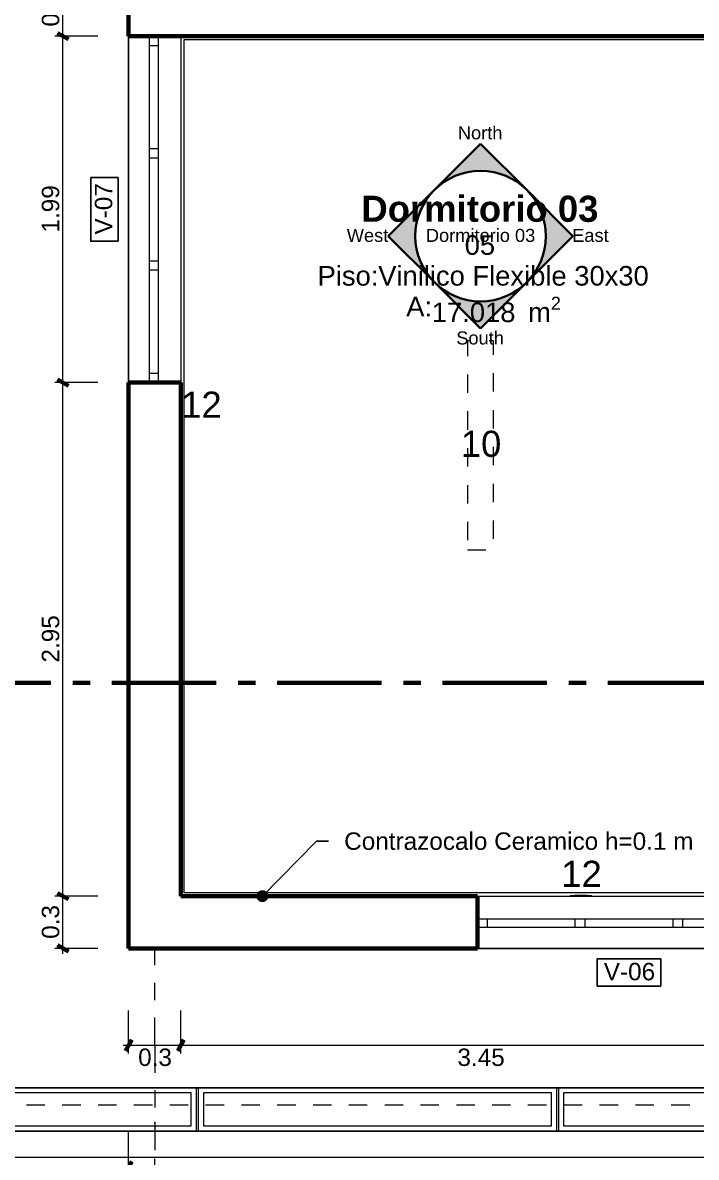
# Model space of a CAD drawing. Header units: metres. Extents: x -41 to 412, y -15 to 25.
# Drawn here: x -20.49 to -16.62, y 6.76 to 13.27 of the extents above; entities that cross this region are included whole.
import ezdxf

# ---------------------------------------------------------------- set-up
doc = ezdxf.new("R2010")
doc.units = ezdxf.units.M
doc.header["$MEASUREMENT"] = 0
for name, pattern in [('Dashed', [0.211667, 0.105833, -0.105833]), ('Dot & Dashed', [0.335139, 0.15875, -0.088194, 0, -0.088194]), ('Hidden Line', [0.15875, 0.105833, -0.052917]), ('Linea punta', [0.85, 0.6, -0.125, 0, -0.125])]:
    doc.linetypes.add(name, pattern=pattern)
for name, color, linetype in [('Annotation - Label', 7, 'Continuous'), ('Dimensioning - General', 7, 'Continuous'), ('Interior - Furniture', 7, 'Continuous'), ('Interior - Lamp', 7, 'Continuous'), ('Interior - Stair & Railing', 7, 'Continuous'), ('LOSA', 7, 'Continuous'), ('Marker - Interior Elevation', 7, 'Continuous'), ('Marker - Section', 7, 'Continuous'), ('Model Unit - Zone', 7, 'Continuous'), ('Shell - Roof', 7, 'Continuous'), ('Structural - Bearing', 7, 'Continuous'), ('Structural - Grid', 7, 'Continuous')]:
    doc.layers.add(name, color=color, linetype=linetype)
doc.styles.add('GENERATED_STYLE_1', font='')
doc.styles.add('GENERATED_STYLE_2', font='arial.ttf')
doc.styles.get('GENERATED_STYLE_1').set_extended_font_data('Arial', bold=True)
doc.dimstyles.new('GENERATED_STYLE__2', dxfattribs={"dimtxt": 0.1, "dimasz": 0.0475, "dimexe": 0.18, "dimexo": 0.2, "dimgap": 0.09, "dimtad": 3, "dimtih": 1, "dimtoh": 1, "dimzin": 0, "dimdsep": 46, "dimtxsty": 'GENERATED_STYLE_2', "dimblk": 'ARROWHEAD_2', "dimblk1": 'ARROWHEAD_2', "dimblk2": 'ARROWHEAD_2', "dimcen": 0.09, "dimclrd": 256, "dimclre": 256, "dimclrt": 5, "dimazin": 0, "dimtfac": 1, "dimtdec": 4, "dimtmove": 0, "dimatfit": 3, "dimfxl": 1, "dimtolj": 1, "dimtzin": 0, "dimarcsym": 0})
doc.dimstyles.new('GENERATED_STYLE__3', dxfattribs={"dimtxt": 0.1, "dimasz": 0.0475, "dimexe": 0.18, "dimexo": 0.2, "dimgap": 0.09, "dimtad": 1, "dimzin": 0, "dimdsep": 46, "dimtxsty": 'GENERATED_STYLE_2', "dimblk": 'ARROWHEAD_2', "dimblk1": 'ARROWHEAD_2', "dimblk2": 'ARROWHEAD_2', "dimcen": 0.09, "dimclrd": 256, "dimclre": 256, "dimclrt": 5, "dimazin": 0, "dimtfac": 1, "dimtdec": 4, "dimtmove": 0, "dimatfit": 3, "dimfxl": 1, "dimtolj": 1, "dimtzin": 0, "dimarcsym": 0})
doc.dimstyles.new('GENERATED_STYLE__6', dxfattribs={"dimtxt": 0.18, "dimasz": 0.1368, "dimexe": 0.18, "dimexo": 0.0625, "dimgap": 0.09, "dimtad": 0, "dimtih": 1, "dimtoh": 1, "dimdec": 4, "dimzin": 0, "dimdsep": 46, "dimcen": 0.09, "dimadec": 0, "dimazin": 0, "dimtfac": 1, "dimtdec": 4, "dimtmove": 0, "dimatfit": 3, "dimldrblk": 'ARROWHEAD_11', "dimfxl": 1, "dimtolj": 1, "dimtzin": 0, "dimarcsym": 0})

# ---------------------------------------------------------------- blocks, each defined once
blk = doc.blocks.new('*D15')
at = {"layer": 'Dimensioning - General', "color": 151, "linetype": 'Continuous', "lineweight": 20, "true_color": 0x80c2ff, "transparency": 16777216}
for p, q in [((-19.7324, 6.5018), (-19.7324, 6.7486)), ((-15.9874, 6.5018), (-15.9874, 6.7486)), ((-19.763, 6.5486), (-19.7324, 6.5486)), ((-19.7324, 6.5486), (-15.9874, 6.5486))]:
    blk.add_line(p, q, dxfattribs=at)
at = {"layer": 'Dimensioning - General', "color": 7, "linetype": 'Continuous', "lineweight": 60, "transparency": 16777216}
for p, q in [((-19.7144, 6.5799), (-19.7504, 6.5174)), ((-15.9694, 6.5799), (-16.0054, 6.5174))]:
    blk.add_line(p, q, dxfattribs=at)
at = {"layer": 'Dimensioning - General', "color": 5, "lineweight": 25, "transparency": 16777216, "insert": (-17.9929, 6.4286), "char_height": 0.1, "attachment_point": 7, "style": 'GENERATED_STYLE_2'}
blk.add_mtext('\\A1;3.75', dxfattribs=at)
blk = doc.blocks.new('ARROWHEAD_2')
at = {"color": 0, "linetype": 'Continuous', "lineweight": 0}
for p, q in [((0, 0), (-1, 0)), ((-0.38, -0.66), (0.38, 0.66))]:
    blk.add_line(p, q, dxfattribs=at)
blk = doc.blocks.new('*D18')
at = {"layer": 'Dimensioning - General', "color": 151, "linetype": 'Continuous', "lineweight": 20, "true_color": 0x80c2ff, "transparency": 16777216}
for p, q in [((-19.8824, 7.3533), (-19.8824, 7.6002)), ((-19.5824, 7.3533), (-19.5824, 7.6002)), ((-19.913, 7.4002), (-19.8824, 7.4002)), ((-19.8824, 7.4002), (-19.5824, 7.4002))]:
    blk.add_line(p, q, dxfattribs=at)
at = {"layer": 'Dimensioning - General', "color": 7, "linetype": 'Continuous', "lineweight": 60, "transparency": 16777216}
for p, q in [((-19.8644, 7.4314), (-19.9004, 7.3689)), ((-19.5644, 7.4314), (-19.6004, 7.3689))]:
    blk.add_line(p, q, dxfattribs=at)
at = {"layer": 'Dimensioning - General', "color": 5, "lineweight": 25, "transparency": 16777216, "insert": (-19.8275, 7.2802), "char_height": 0.1, "attachment_point": 7, "style": 'GENERATED_STYLE_2'}
blk.add_mtext('\\A1;0.3', dxfattribs=at)
blk = doc.blocks.new('*D19')
at = {"layer": 'Dimensioning - General', "color": 151, "linetype": 'Continuous', "lineweight": 20, "true_color": 0x80c2ff, "transparency": 16777216}
for p, q in [((-19.5824, 7.3533), (-19.5824, 7.6002)), ((-16.1374, 7.3533), (-16.1374, 7.6002)), ((-19.5824, 7.4002), (-16.1374, 7.4002))]:
    blk.add_line(p, q, dxfattribs=at)
at = {"layer": 'Dimensioning - General', "color": 7, "linetype": 'Continuous', "lineweight": 60, "transparency": 16777216}
for p, q in [((-19.5644, 7.4314), (-19.6004, 7.3689)), ((-16.1194, 7.4314), (-16.1554, 7.3689))]:
    blk.add_line(p, q, dxfattribs=at)
at = {"layer": 'Dimensioning - General', "color": 5, "lineweight": 25, "transparency": 16777216, "insert": (-17.9929, 7.2802), "char_height": 0.1, "attachment_point": 7, "style": 'GENERATED_STYLE_2'}
blk.add_mtext('\\A1;3.45', dxfattribs=at)
blk = doc.blocks.new('*D25')
at = {"layer": 'Dimensioning - General', "color": 151, "linetype": 'Continuous', "lineweight": 20, "true_color": 0x80c2ff, "transparency": 16777216}
for p, q in [((-19.8824, 6.6547), (-19.8824, 6.9016)), ((-9.8424, 6.6547), (-9.8424, 6.9016)), ((-19.913, 6.7016), (-19.8824, 6.7016)), ((-19.8824, 6.7016), (-9.8424, 6.7016)), ((-9.8424, 6.7016), (-9.8118, 6.7016))]:
    blk.add_line(p, q, dxfattribs=at)
at = {"layer": 'Dimensioning - General', "color": 7, "linetype": 'Continuous', "lineweight": 60, "transparency": 16777216}
for p, q in [((-19.8644, 6.7328), (-19.9004, 6.6703)), ((-9.8604, 6.6703), (-9.8244, 6.7328))]:
    blk.add_line(p, q, dxfattribs=at)
at = {"layer": 'Dimensioning - General', "color": 5, "lineweight": 25, "transparency": 16777216, "insert": (-15.0334, 6.5816), "char_height": 0.1, "attachment_point": 7, "style": 'GENERATED_STYLE_2'}
blk.add_mtext('\\A1;10.04', dxfattribs=at)
blk = doc.blocks.new('*D26')
at = {"layer": 'Dimensioning - General', "color": 151, "linetype": 'Continuous', "lineweight": 20, "true_color": 0x80c2ff, "transparency": 16777216}
for p, q in [((-20.0599, 8.2569), (-20.3068, 8.2569)), ((-20.2599, 7.9569), (-20.2599, 8.2569)), ((-20.0599, 7.9569), (-20.3068, 7.9569)), ((-20.2599, 7.9263), (-20.2599, 7.9569))]:
    blk.add_line(p, q, dxfattribs=at)
at = {"layer": 'Dimensioning - General', "color": 7, "linetype": 'Continuous', "lineweight": 60, "transparency": 16777216}
for p, q in [((-20.2912, 8.275), (-20.2287, 8.2389)), ((-20.2912, 7.975), (-20.2287, 7.9389))]:
    blk.add_line(p, q, dxfattribs=at)
at = {"layer": 'Dimensioning - General', "color": 5, "lineweight": 25, "transparency": 16777216, "insert": (-20.2799, 8.0118), "char_height": 0.1, "attachment_point": 7, "rotation": 90, "style": 'GENERATED_STYLE_2'}
blk.add_mtext('\\A1;0.3', dxfattribs=at)
blk = doc.blocks.new('*D27')
at = {"layer": 'Dimensioning - General', "color": 7, "linetype": 'Continuous', "lineweight": 60, "transparency": 16777216}
for p, q in [((-20.2912, 11.225), (-20.2287, 11.1889)), ((-20.2912, 8.275), (-20.2287, 8.2389))]:
    blk.add_line(p, q, dxfattribs=at)
at = {"layer": 'Dimensioning - General', "color": 151, "linetype": 'Continuous', "lineweight": 20, "true_color": 0x80c2ff, "transparency": 16777216}
for p, q in [((-20.0599, 11.2069), (-20.3068, 11.2069)), ((-20.2599, 8.2569), (-20.2599, 11.2069)), ((-20.0599, 8.2569), (-20.3068, 8.2569))]:
    blk.add_line(p, q, dxfattribs=at)
at = {"layer": 'Dimensioning - General', "color": 5, "lineweight": 25, "transparency": 16777216, "insert": (-20.2799, 9.5989), "char_height": 0.1, "attachment_point": 7, "rotation": 90, "style": 'GENERATED_STYLE_2'}
blk.add_mtext('\\A1;2.95', dxfattribs=at)
blk = doc.blocks.new('*D28')
at = {"layer": 'Dimensioning - General', "color": 151, "linetype": 'Continuous', "lineweight": 20, "true_color": 0x80c2ff, "transparency": 16777216}
for p, q in [((-20.0599, 13.1969), (-20.3068, 13.1969)), ((-20.2599, 11.2069), (-20.2599, 13.1969)), ((-20.0599, 11.2069), (-20.3068, 11.2069))]:
    blk.add_line(p, q, dxfattribs=at)
at = {"layer": 'Dimensioning - General', "color": 7, "linetype": 'Continuous', "lineweight": 60, "transparency": 16777216}
for p, q in [((-20.2912, 13.215), (-20.2287, 13.1789)), ((-20.2912, 11.225), (-20.2287, 11.1889))]:
    blk.add_line(p, q, dxfattribs=at)
at = {"layer": 'Dimensioning - General', "color": 5, "lineweight": 25, "transparency": 16777216, "insert": (-20.2799, 12.0689), "char_height": 0.1, "attachment_point": 7, "rotation": 90, "style": 'GENERATED_STYLE_2'}
blk.add_mtext('\\A1;1.99', dxfattribs=at)
blk = doc.blocks.new('*D29')
at = {"layer": 'Dimensioning - General', "color": 151, "linetype": 'Continuous', "lineweight": 20, "true_color": 0x80c2ff, "transparency": 16777216}
for p, q in [((-20.0599, 13.4969), (-20.3068, 13.4969)), ((-20.2599, 13.1969), (-20.2599, 13.4969)), ((-20.0599, 13.1969), (-20.3068, 13.1969))]:
    blk.add_line(p, q, dxfattribs=at)
at = {"layer": 'Dimensioning - General', "color": 7, "linetype": 'Continuous', "lineweight": 60, "transparency": 16777216}
for p, q in [((-20.2912, 13.515), (-20.2287, 13.4789)), ((-20.2912, 13.215), (-20.2287, 13.1789))]:
    blk.add_line(p, q, dxfattribs=at)
at = {"layer": 'Dimensioning - General', "color": 5, "lineweight": 25, "transparency": 16777216, "insert": (-20.2799, 13.2518), "char_height": 0.1, "attachment_point": 7, "rotation": 90, "style": 'GENERATED_STYLE_2'}
blk.add_mtext('\\A1;0.3', dxfattribs=at)
blk = doc.blocks.new('ARROWHEAD_11')
at = {"color": 0, "linetype": 'Continuous', "lineweight": 0}
blk.add_line((0, 0), (-1, 0), dxfattribs=at)
at = {"color": 0, "linetype": 'Continuous', "lineweight": 0, "const_width": 0.25, "flags": 128}
blk.add_lwpolyline([(-0.125, 0, 1), (0.125, 0, 1)], format="xyb", close=True, dxfattribs=at)

msp = doc.modelspace()

# ---------------------------------------------------------------- hatches: boundary and pattern name
at = {"layer": 'Marker - Interior Elevation', "linetype": 'Continuous', "lineweight": 35, "true_color": 0x40a5ff}
for points in [[(-17.5947, 12.3135), (-17.8599, 12.5787), (-18.1251, 12.3135, -0.414214)], [(-18.1251, 12.3135), (-18.3902, 12.0483), (-18.1251, 11.7832, -0.414214)], [(-17.5947, 11.7832), (-17.3296, 12.0483), (-17.5947, 12.3135, -0.414214)], [(-18.1251, 11.7832), (-17.8599, 11.518), (-17.5947, 11.7832, -0.414214)]]:
    msp.add_hatch(color=161, dxfattribs=at).paths.add_polyline_path(points)

# ---------------------------------------------------------------- linework, layer by layer
at = {"layer": 'Interior - Furniture', "color": 55, "linetype": 'Continuous', "lineweight": 13, "true_color": 0xa2a233}
for p, q in [((-19.5824, 11.1315), (-19.5824, 11.1313)), ((-19.5824, 11.1315), (-19.5794, 11.1315)), ((-19.5824, 11.1313), (-19.5824, 11.1307)), ((-19.5824, 11.1307), (-19.5824, 11.1298)), ((-19.5824, 11.1298), (-19.5824, 11.1286)), ((-19.5824, 11.1286), (-19.5824, 11.127)), ((-19.5824, 11.127), (-19.5824, 11.1253)), ((-19.5824, 11.1253), (-19.5824, 11.1234)), ((-19.5824, 11.1234), (-19.5824, 11.1215)), ((-19.5824, 11.1215), (-19.5824, 11.0215)), ((-19.5824, 11.1215), (-19.5794, 11.1215)), ((-19.5794, 11.1315), (-19.5794, 11.1313)), ((-19.5794, 11.1313), (-19.5794, 11.1307)), ((-19.5794, 11.1307), (-19.5794, 11.1298)), ((-19.5794, 11.1298), (-19.5794, 11.1286)), ((-19.5794, 11.1286), (-19.5794, 11.127)), ((-19.5794, 11.127), (-19.5794, 11.1253)), ((-19.5794, 11.1253), (-19.5794, 11.1234)), ((-19.5794, 11.1234), (-19.5794, 11.1215)), ((-19.5794, 11.1215), (-19.5794, 11.0215)), ((-19.5784, 11.1067), (-19.5794, 11.1067)), ((-19.5794, 11.0727), (-19.5794, 11.1067)), ((-19.5784, 11.0727), (-19.5784, 11.1067)), ((-19.5824, 11.0215), (-19.5824, 11.0195)), ((-19.5824, 11.0215), (-19.5794, 11.0215)), ((-19.5824, 11.0195), (-19.5824, 11.0177)), ((-19.5824, 11.0177), (-19.5824, 11.0159)), ((-19.5824, 11.0159), (-19.5824, 11.0144)), ((-19.5824, 11.0144), (-19.5824, 11.0132)), ((-19.5784, 11.0727), (-19.5794, 11.0727)), ((-19.5784, 11.0707), (-19.5794, 11.0707)), ((-19.5794, 11.0367), (-19.5794, 11.0707)), ((-19.5784, 11.0367), (-19.5794, 11.0367)), ((-19.5794, 11.0215), (-19.5794, 11.0195)), ((-19.5794, 11.0195), (-19.5794, 11.0177)), ((-19.5794, 11.0177), (-19.5794, 11.0159)), ((-19.5794, 11.0159), (-19.5794, 11.0144)), ((-19.5794, 11.0144), (-19.5794, 11.0132)), ((-19.5784, 11.0367), (-19.5784, 11.0707)), ((-19.5824, 11.0132), (-19.5824, 11.0123)), ((-19.5824, 11.0123), (-19.5824, 11.0117)), ((-19.5824, 11.0117), (-19.5824, 11.0115)), ((-19.5824, 11.0115), (-19.5794, 11.0115)), ((-19.5794, 11.0132), (-19.5794, 11.0123)), ((-19.5794, 11.0123), (-19.5794, 11.0117)), ((-19.5794, 11.0117), (-19.5794, 11.0115)), ((-17.3424, 8.2569), (-17.3424, 8.2599)), ((-17.3424, 8.2599), (-17.3422, 8.2599)), ((-17.3424, 8.2569), (-17.3422, 8.2569)), ((-17.3422, 8.2599), (-17.3416, 8.2599)), ((-17.3422, 8.2569), (-17.3416, 8.2569)), ((-17.3416, 8.2599), (-17.3407, 8.2599)), ((-17.3416, 8.2569), (-17.3407, 8.2569)), ((-17.3407, 8.2599), (-17.3395, 8.2599)), ((-17.3407, 8.2569), (-17.3395, 8.2569)), ((-17.3395, 8.2599), (-17.338, 8.2599)), ((-17.3395, 8.2569), (-17.338, 8.2569)), ((-17.338, 8.2599), (-17.3362, 8.2599)), ((-17.338, 8.2569), (-17.3362, 8.2569)), ((-17.3362, 8.2599), (-17.3344, 8.2599)), ((-17.3362, 8.2569), (-17.3344, 8.2569)), ((-17.3344, 8.2599), (-17.3324, 8.2599)), ((-17.3344, 8.2569), (-17.3324, 8.2569)), ((-17.3324, 8.2599), (-17.2324, 8.2599)), ((-17.3324, 8.2569), (-17.3324, 8.2599)), ((-17.3324, 8.2569), (-17.2324, 8.2569)), ((-17.3176, 8.2609), (-17.3176, 8.2599)), ((-17.2836, 8.2609), (-17.3176, 8.2609)), ((-17.2836, 8.2599), (-17.3176, 8.2599)), ((-17.2836, 8.2609), (-17.2836, 8.2599)), ((-17.2816, 8.2609), (-17.2816, 8.2599)), ((-17.2476, 8.2609), (-17.2816, 8.2609)), ((-17.2476, 8.2599), (-17.2816, 8.2599)), ((-17.2476, 8.2609), (-17.2476, 8.2599)), ((-17.2324, 8.2599), (-17.2305, 8.2599)), ((-17.2324, 8.2569), (-17.2324, 8.2599)), ((-17.2324, 8.2569), (-17.2305, 8.2569)), ((-17.2305, 8.2599), (-17.2286, 8.2599)), ((-17.2305, 8.2569), (-17.2286, 8.2569)), ((-17.2286, 8.2599), (-17.2268, 8.2599)), ((-17.2286, 8.2569), (-17.2268, 8.2569)), ((-17.2268, 8.2599), (-17.2253, 8.2599)), ((-17.2268, 8.2569), (-17.2253, 8.2569)), ((-17.2253, 8.2599), (-17.2241, 8.2599)), ((-17.2253, 8.2569), (-17.2241, 8.2569)), ((-17.2241, 8.2599), (-17.2232, 8.2599)), ((-17.2241, 8.2569), (-17.2232, 8.2569)), ((-17.2232, 8.2599), (-17.2226, 8.2599)), ((-17.2232, 8.2569), (-17.2226, 8.2569)), ((-17.2226, 8.2599), (-17.2224, 8.2599)), ((-17.2226, 8.2569), (-17.2224, 8.2569)), ((-17.2224, 8.2569), (-17.2224, 8.2599))]:
    msp.add_line(p, q, dxfattribs=at)
at = {"layer": 'Interior - Furniture', "color": 7, "linetype": 'Continuous', "lineweight": 13}
for p, q in [((-9.1424, 7.1569), (-23.1744, 7.1569)), ((-23.1744, 6.9069), (-9.1424, 6.9069)), ((-23.2244, 6.7568), (-9.0424, 6.7572))]:
    msp.add_line(p, q, dxfattribs=at)
at = {"layer": 'Interior - Furniture', "color": 251, "linetype": 'Continuous', "lineweight": 20, "true_color": 0x6a6a6a}
msp.add_line((-20.6824, 6.7569), (-9.0424, 6.7569), dxfattribs=at)
at = {"layer": 'Interior - Lamp', "color": 2, "linetype": 'Dashed', "lineweight": 13, "true_color": 0xffeb28, "flags": 128}
msp.add_lwpolyline([(-17.9349, 10.2469), (-17.7849, 10.2469), (-17.7849, 11.4469), (-17.9349, 11.4469)], close=True, dxfattribs=at)
at = {"layer": 'Interior - Stair & Railing', "color": 161, "linetype": 'Continuous', "lineweight": 13, "true_color": 0xaaaaff}
for p, q in [((-16.1374, 13.1969), (-19.5824, 13.1969)), ((-19.5824, 13.1969), (-19.5824, 8.2569)), ((-19.5624, 13.1769), (-16.1574, 13.1769)), ((-19.5624, 8.2769), (-19.5624, 13.1769)), ((-19.5824, 8.2569), (-16.1374, 8.2569)), ((-16.1574, 8.2769), (-19.5624, 8.2769))]:
    msp.add_line(p, q, dxfattribs=at)
at = {"layer": 'LOSA', "color": 7, "linetype": 'Continuous', "lineweight": 13, "flags": 128}
for points in [[(-21.5524, 6.9069), (-19.4924, 6.9069), (-19.4924, 7.1569), (-21.5524, 7.1569)], [(-21.5224, 6.9369), (-19.5224, 6.9369), (-19.5224, 7.1269), (-21.5224, 7.1269)], [(-21.5224, 7.1269), (-21.5224, 6.9369), (-19.5224, 6.9369), (-19.5224, 7.1269)], [(-19.4824, 6.9069), (-17.4224, 6.9069), (-17.4224, 7.1569), (-19.4824, 7.1569)], [(-19.4524, 6.9369), (-17.4524, 6.9369), (-17.4524, 7.1269), (-19.4524, 7.1269)], [(-19.4524, 7.1269), (-19.4524, 6.9369), (-17.4524, 6.9369), (-17.4524, 7.1269)], [(-17.4124, 6.9069), (-15.3524, 6.9069), (-15.3524, 7.1569), (-17.4124, 7.1569)], [(-17.3824, 6.9369), (-15.3824, 6.9369), (-15.3824, 7.1269), (-17.3824, 7.1269)], [(-17.3824, 7.1269), (-17.3824, 6.9369), (-15.3824, 6.9369), (-15.3824, 7.1269)]]:
    msp.add_lwpolyline(points, close=True, dxfattribs=at)
at = {"layer": 'Marker - Interior Elevation', "color": 161, "linetype": 'Continuous', "lineweight": 35, "true_color": 0x40a5ff}
for p, q in [((-17.8599, 12.5787), (-18.1251, 12.3135)), ((-17.5947, 12.3135), (-17.8599, 12.5787)), ((-18.1251, 12.3135), (-18.3902, 12.0483)), ((-17.3296, 12.0483), (-17.5947, 12.3135)), ((-18.3902, 12.0483), (-18.1251, 11.7832)), ((-17.5947, 11.7832), (-17.3296, 12.0483)), ((-18.1251, 11.7832), (-17.8599, 11.518)), ((-17.8599, 11.518), (-17.5947, 11.7832))]:
    msp.add_line(p, q, dxfattribs=at)
at = {"layer": 'Marker - Interior Elevation', "color": 161, "linetype": 'Continuous', "lineweight": 35, "true_color": 0x40a5ff, "flags": 128}
msp.add_lwpolyline([(-17.4849, 12.0483, 1), (-18.2349, 12.0483, 1)], format="xyb", close=True, dxfattribs=at)
at = {"layer": 'Marker - Section', "color": 7, "linetype": 'Linea punta', "lineweight": 60}
msp.add_line((-20.9285, 9.4827), (-8.5107, 9.4827), dxfattribs=at)
at = {"layer": 'Shell - Roof', "color": 23, "linetype": 'Hidden Line', "lineweight": 13, "true_color": 0xbf8080, "flags": 128}
msp.add_lwpolyline([(-9.0424, 7.0569), (-14.8624, 7.0569), (-20.6824, 7.0569)], dxfattribs=at)
at = {"layer": 'Structural - Bearing', "color": 7, "linetype": 'Continuous', "lineweight": 60}
for p, q in [((-19.8824, 13.1969), (-19.7624, 13.1969)), ((-19.8824, 13.1969), (-19.7624, 13.1969)), ((-19.7624, 13.1969), (-19.7124, 13.1969)), ((-19.7624, 13.1969), (-19.7124, 13.1969)), ((-19.7624, 13.1969), (-19.7124, 13.1969)), ((-19.7124, 13.1969), (-19.5824, 13.1969)), ((-19.7124, 13.1969), (-19.5824, 13.1969)), ((-19.8824, 11.2069), (-19.7624, 11.2069)), ((-19.8824, 11.2069), (-19.7624, 11.2069)), ((-19.7624, 11.2069), (-19.7124, 11.2069)), ((-19.7624, 11.2069), (-19.7124, 11.2069)), ((-19.7624, 11.2069), (-19.7124, 11.2069)), ((-19.7124, 11.2069), (-19.5824, 11.2069)), ((-19.7124, 11.2069), (-19.5824, 11.2069)), ((-17.8774, 8.1269), (-17.8774, 8.2569)), ((-17.8774, 8.1269), (-17.8774, 8.2569)), ((-17.8774, 8.0769), (-17.8774, 8.1269)), ((-17.8774, 8.0769), (-17.8774, 8.1269)), ((-17.8774, 8.0769), (-17.8774, 8.1269)), ((-17.8774, 7.9569), (-17.8774, 8.0769)), ((-17.8774, 7.9569), (-17.8774, 8.0769))]:
    msp.add_line(p, q, dxfattribs=at)
at = {"layer": 'Structural - Bearing', "color": 30, "linetype": 'Continuous', "lineweight": 18, "true_color": 0xff6600}
for p, q in [((-19.8824, 13.1969), (-19.8824, 11.2069)), ((-19.5824, 13.1969), (-19.5824, 11.2069)), ((-19.7624, 12.5519), (-19.7624, 13.1419)), ((-19.7124, 13.1419), (-19.7124, 12.5519)), ((-19.7624, 11.9069), (-19.7624, 12.4969)), ((-19.7124, 12.4969), (-19.7124, 11.9069)), ((-19.7624, 11.2619), (-19.7624, 11.8519)), ((-19.7124, 11.8519), (-19.7124, 11.2619)), ((-17.8774, 8.2569), (-16.1374, 8.2569)), ((-17.8224, 8.1269), (-17.3157, 8.1269)), ((-17.2607, 8.1269), (-16.7541, 8.1269)), ((-16.6991, 8.1269), (-16.1924, 8.1269)), ((-17.3157, 8.0769), (-17.8224, 8.0769)), ((-16.7541, 8.0769), (-17.2607, 8.0769)), ((-16.1924, 8.0769), (-16.6991, 8.0769)), ((-17.8774, 7.9569), (-16.1374, 7.9569))]:
    msp.add_line(p, q, dxfattribs=at)
at = {"layer": 'Structural - Bearing', "color": 30, "linetype": 'Continuous', "lineweight": 20, "true_color": 0xff6600}
for p, q in [((-19.7624, 13.1419), (-19.7624, 13.1969)), ((-19.7124, 13.1969), (-19.7124, 13.1419)), ((-19.7124, 13.1419), (-19.7624, 13.1419)), ((-19.7624, 12.5119), (-19.7624, 12.5519)), ((-19.7624, 12.5519), (-19.7124, 12.5519)), ((-19.7124, 12.5519), (-19.7124, 12.5119)), ((-19.7624, 12.4969), (-19.7624, 12.5119)), ((-19.7124, 12.4969), (-19.7624, 12.4969)), ((-19.7124, 12.5119), (-19.7124, 12.4969)), ((-19.7624, 11.8919), (-19.7624, 11.9069)), ((-19.7624, 11.9069), (-19.7124, 11.9069)), ((-19.7624, 11.8519), (-19.7624, 11.8919)), ((-19.7124, 11.9069), (-19.7124, 11.8919)), ((-19.7124, 11.8919), (-19.7124, 11.8519)), ((-19.7124, 11.8519), (-19.7624, 11.8519)), ((-19.7624, 11.2069), (-19.7624, 11.2619)), ((-19.7624, 11.2619), (-19.7124, 11.2619)), ((-19.7124, 11.2619), (-19.7124, 11.2069)), ((-17.8774, 8.1269), (-17.8224, 8.1269)), ((-17.8224, 8.1269), (-17.8224, 8.0769)), ((-17.3157, 8.0769), (-17.3157, 8.1269)), ((-17.3157, 8.1269), (-17.2757, 8.1269)), ((-17.2757, 8.1269), (-17.2607, 8.1269)), ((-17.2607, 8.1269), (-17.2607, 8.0769)), ((-16.7541, 8.0769), (-16.7541, 8.1269)), ((-16.7541, 8.1269), (-16.7391, 8.1269)), ((-16.7391, 8.1269), (-16.6991, 8.1269)), ((-16.6991, 8.1269), (-16.6991, 8.0769)), ((-17.8224, 8.0769), (-17.8774, 8.0769)), ((-17.2757, 8.0769), (-17.3157, 8.0769)), ((-17.2607, 8.0769), (-17.2757, 8.0769)), ((-16.7391, 8.0769), (-16.7541, 8.0769)), ((-16.6991, 8.0769), (-16.7391, 8.0769))]:
    msp.add_line(p, q, dxfattribs=at)
at = {"layer": 'Structural - Bearing', "color": 161, "linetype": 'Continuous', "lineweight": 25, "true_color": 0x40a5ff}
for p, q in [((-19.9424, 12.0191), (-19.9424, 12.3848)), ((-17.1903, 7.7398), (-16.8245, 7.7398))]:
    msp.add_line(p, q, dxfattribs=at)
at = {"layer": 'Structural - Bearing', "color": 123, "linetype": 'Continuous', "lineweight": 20, "true_color": 0x71cebe, "flags": 128}
msp.add_lwpolyline([(-9.1424, 6.9069), (-20.6824, 6.9069), (-20.6824, 6.7569), (-9.0424, 6.7569), (-9.0424, 17.8069), (-13.9924, 17.8069), (-13.9924, 20.8316), (-20.6824, 20.7922), (-20.6824, 7.1569), (-9.1424, 7.1569)], close=True, dxfattribs=at)
msp.add_lwpolyline([(-9.1424, 6.9069), (-20.6824, 6.9069), (-20.6824, 6.7569), (-9.0424, 6.7569), (-9.0424, 17.8069), (-13.9924, 17.8069), (-13.9924, 20.8316), (-20.6824, 20.7922), (-20.6824, 7.1569), (-9.1424, 7.1569)], close=True, dxfattribs=at)
for points in [[(-14.7924, 17.0069), (-9.8424, 17.0069), (-9.8424, 7.9569), (-19.8824, 7.9569), (-19.8824, 17.0069)], [(-19.5824, 13.1969), (-19.5824, 8.2569), (-16.1374, 8.2569), (-16.1374, 10.2269), (-15.9574, 10.2269)], [(-15.9574, 11.4669), (-16.1374, 11.4669), (-16.1374, 13.1969), (-19.5824, 13.1969)]]:
    msp.add_lwpolyline(points, dxfattribs=at)
at = {"layer": 'Structural - Bearing', "color": 7, "linetype": 'Continuous', "lineweight": 60, "flags": 128}
for points in [[(-19.8824, 16.7069), (-19.8824, 13.1969)], [(-19.5824, 13.1969), (-16.1374, 13.1969)], [(-19.8824, 11.2069), (-19.8824, 8.2569)], [(-19.5824, 8.2569), (-19.5824, 11.2069)], [(-19.8824, 7.9569), (-19.8824, 8.2569)], [(-17.8774, 8.2569), (-19.5824, 8.2569)], [(-19.8824, 7.9569), (-17.8774, 7.9569)]]:
    msp.add_lwpolyline(points, dxfattribs=at)
at = {"layer": 'Structural - Bearing', "color": 161, "linetype": 'Continuous', "lineweight": 25, "true_color": 0x40a5ff, "flags": 128}
for points in [[(-19.9424, 12.0191), (-19.9424, 12.3848), (-20.0995, 12.3848), (-20.0995, 12.0191)], [(-17.1903, 7.7398), (-16.8245, 7.7398), (-16.8245, 7.8969), (-17.1903, 7.8969)]]:
    msp.add_lwpolyline(points, close=True, dxfattribs=at)
at = {"layer": 'Structural - Grid', "color": 104, "linetype": 'Dot & Dashed', "lineweight": 13, "true_color": 0x029e21}
for p, q in [((-19.7324, 7.4009), (-19.7324, 7.9569)), ((-19.7324, 7.4009), (-19.7324, 6.9569)), ((-19.7324, 6.9569), (-19.7324, 6.4009))]:
    msp.add_line(p, q, dxfattribs=at)
msp.add_point((-19.7324, 6.9569), dxfattribs=at)
msp.add_point((-19.7324, 6.9569), dxfattribs=at)

# ---------------------------------------------------------------- texts
at = {"layer": 'Annotation - Label', "color": 5, "linetype": 'Continuous', "lineweight": 25, "style": 'GENERATED_STYLE_2'}
for s, insert, char_height, attachment_point in [('\\A1;12', (-19.5804, 11.0801), 0.15, 4), ('\\A1;10', (-17.9737, 10.8542), 0.15, 4), ('\\A1;Contrazocalo Ceramico h=0.1 m', (-18.6436, 8.5724), 0.1, 4), ('\\A1;12', (-17.3962, 8.3103), 0.15, 7)]:
    msp.add_mtext(s, dxfattribs=dict(at, insert=insert, char_height=char_height, attachment_point=attachment_point))
at = {"layer": 'Marker - Interior Elevation', "color": 161, "lineweight": 35, "true_color": 0x40a5ff, "char_height": 0.075, "style": 'GENERATED_STYLE_2'}
for s, insert, attachment_point in [('\\A1;\\pt0;North', (-17.7344, 12.6032), 9), ('\\A1;\\pt0;West', (-18.3902, 12.052), 6), ('\\A1;\\pt0;Dormitorio 03', (-17.8599, 12.052), 5), ('\\A1;\\pt0;East', (-17.1239, 12.052), 6), ('\\A1;\\pt0;South', (-17.7258, 11.5009), 3)]:
    msp.add_mtext(s, dxfattribs=dict(at, insert=insert, attachment_point=attachment_point))
at = {"layer": 'Model Unit - Zone', "color": 7, "lineweight": 13, "char_height": 0.15, "attachment_point": 2, "style": 'GENERATED_STYLE_1'}
for s, insert in [('\\A1;\\pt0;Dormitorio 03', (-17.8637, 12.2805)), ('\\pt0;', (-17.1951, 12.3148))]:
    msp.add_mtext(s, dxfattribs=dict(at, insert=insert))
at = {"layer": 'Model Unit - Zone', "color": 5, "lineweight": 25, "char_height": 0.1125, "attachment_point": 2, "style": 'GENERATED_STYLE_2'}
for s, insert in [('\\pt0;', (-17.7783, 12.0791)), ('\\A1;\\pt0;05', (-17.8637, 12.0534)), ('\\A1;\\pt0;Piso: ', (-18.6218, 11.8766)), ('\\A1;\\pt0;Vinilico Flexible 30x30', (-17.6708, 11.8766)), ('\\A1;\\pt0;A: ', (-18.2128, 11.6998)), ('\\A1;\\pt0,2.3;17.018{\\H0.66x;\\S^  ;} m{\\H0.66x;\\S2^  ;}', (-17.7691, 11.6998))]:
    msp.add_mtext(s, dxfattribs=dict(at, insert=insert))
at = {"layer": 'Structural - Bearing', "color": 7, "lineweight": 13, "insert": (-19.975, 12.0575), "char_height": 0.1, "attachment_point": 7, "rotation": 90, "style": 'GENERATED_STYLE_2'}
msp.add_mtext('\\A1;\\pt0;V-07', dxfattribs=at)
at = {"layer": 'Structural - Bearing', "color": 7, "lineweight": 13, "insert": (-17.1519, 7.7724), "char_height": 0.1, "attachment_point": 7, "style": 'GENERATED_STYLE_2'}
msp.add_mtext('\\A1;\\pt0;V-06', dxfattribs=at)

# ---------------------------------------------------------------- dimensions: what is measured, and where the dimension line sits
at = {"layer": 'Dimensioning - General', "color": 151, "linetype": 'Continuous', "lineweight": 20, "true_color": 0x80c2ff}
for base, p1, p2, picture, middle in [((-20.2599, 13.4969), (-17.8599, 13.1969), (-17.8599, 13.4969), '*D29', (-20.3299, 13.3436)), ((-20.2599, 13.1969), (-19.8824, 11.2069), (-17.8599, 13.1969), '*D28', (-20.3299, 12.1988)), ((-20.2599, 11.2069), (-14.8624, 8.2569), (-19.8824, 11.2069), '*D27', (-20.3299, 9.7288)), ((-20.2599, 8.2569), (-14.8624, 7.9569), (-14.8624, 8.2569), '*D26', (-20.3299, 8.1036))]:
    dim = msp.add_linear_dim(base=base, p1=p1, p2=p2, angle=90, dimstyle='GENERATED_STYLE__3', dxfattribs=at)
    dim.commit()
    dim.dimension.update_dxf_attribs({"geometry": picture, "text_midpoint": middle, "dimtype": 160, "text_rotation": 90})
for base, p1, p2, picture, middle in [((-19.5824, 7.4002), (-19.8824, 12.4819), (-19.5824, 12.4819), '*D18', (-19.7357, 7.3302)), ((-16.13740471, 7.40019168), (-19.58240474, 12.48191043), (-16.13740471, 12.48191043), '*D19', (-17.86305123, 7.33019168)), ((-9.8424, 6.7016), (-19.8824, 7.9569), (-9.8424, 7.9569), '*D25', (-14.8654, 6.6316)), ((-15.9874047175, 6.5486360673), (-19.7324047175, 6.956908434), (-15.9874047175, 6.956908434), '*D15', (-17.8630512165, 6.4786360655))]:
    dim = msp.add_linear_dim(base=base, p1=p1, p2=p2, dimstyle='GENERATED_STYLE__2', dxfattribs=at)
    dim.commit()
    dim.dimension.update_dxf_attribs({"geometry": picture, "text_midpoint": middle, "dimtype": 160})

# ---------------------------------------------------------------- leaders
at = {"layer": 'Annotation - Label', "color": 151, "linetype": 'Continuous', "lineweight": 20, "true_color": 0x80c2ff, "annotation_type": 0, "has_hookline": 1, "hookline_direction": 0, "text_width": 1.9912}
msp.add_leader([(-19.1134, 8.2569), (-18.8028, 8.5724), (-18.7336, 8.5724)], dimstyle='GENERATED_STYLE__6', dxfattribs=at)

doc.saveas('drawing.dxf')
